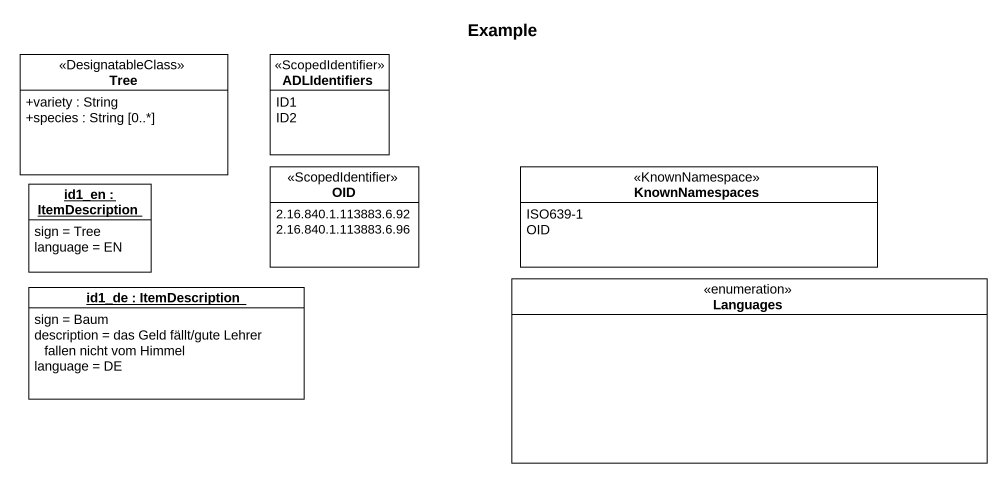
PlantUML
@startuml
title Example
hide circle
hide empty members
skinparam classAttributeIconSize 0
class Tree <<DesignatableClass>> {
  +variety : String
  +species : String [0..*]
}
enum ADLIdentifiers <<ScopedIdentifier>> {
  ID1
  ID2
}
object "id1_en : ItemDescription" as id1_en {
  sign = Tree
  language = EN
}
enum OID <<ScopedIdentifier>> {
  2.16.840.1.113883.6.92
  2.16.840.1.113883.6.96
}
enum KnownNamespaces <<KnownNamespace>> {
  ISO639-1
  OID
}
object "id1_de : ItemDescription" as id1_de {
  sign = Baum
  description = das Geld fällt/gute Lehrer fallen nicht vom Himmel
  language = DE
}
enum Languages
@enduml
